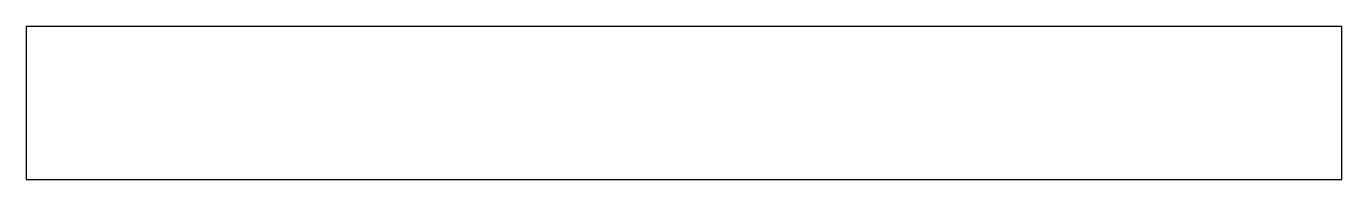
# Model space of a CAD drawing. Header units: inches. Extents: x -10.8 to 10.7, y -2.5 to 0.
import ezdxf

# ---------------------------------------------------------------- set-up
doc = ezdxf.new("R2010")
doc.units = ezdxf.units.IN
doc.layers.get('0').update_dxf_attribs({"linetype": 'CONTINUOUS'})

msp = doc.modelspace()

# ---------------------------------------------------------------- linework, layer by layer
msp.add_lwpolyline([(10.75, 0), (-10.75, 0), (-10.75, -2.5), (10.75, -2.5)], close=True)

doc.saveas('drawing.dxf')
